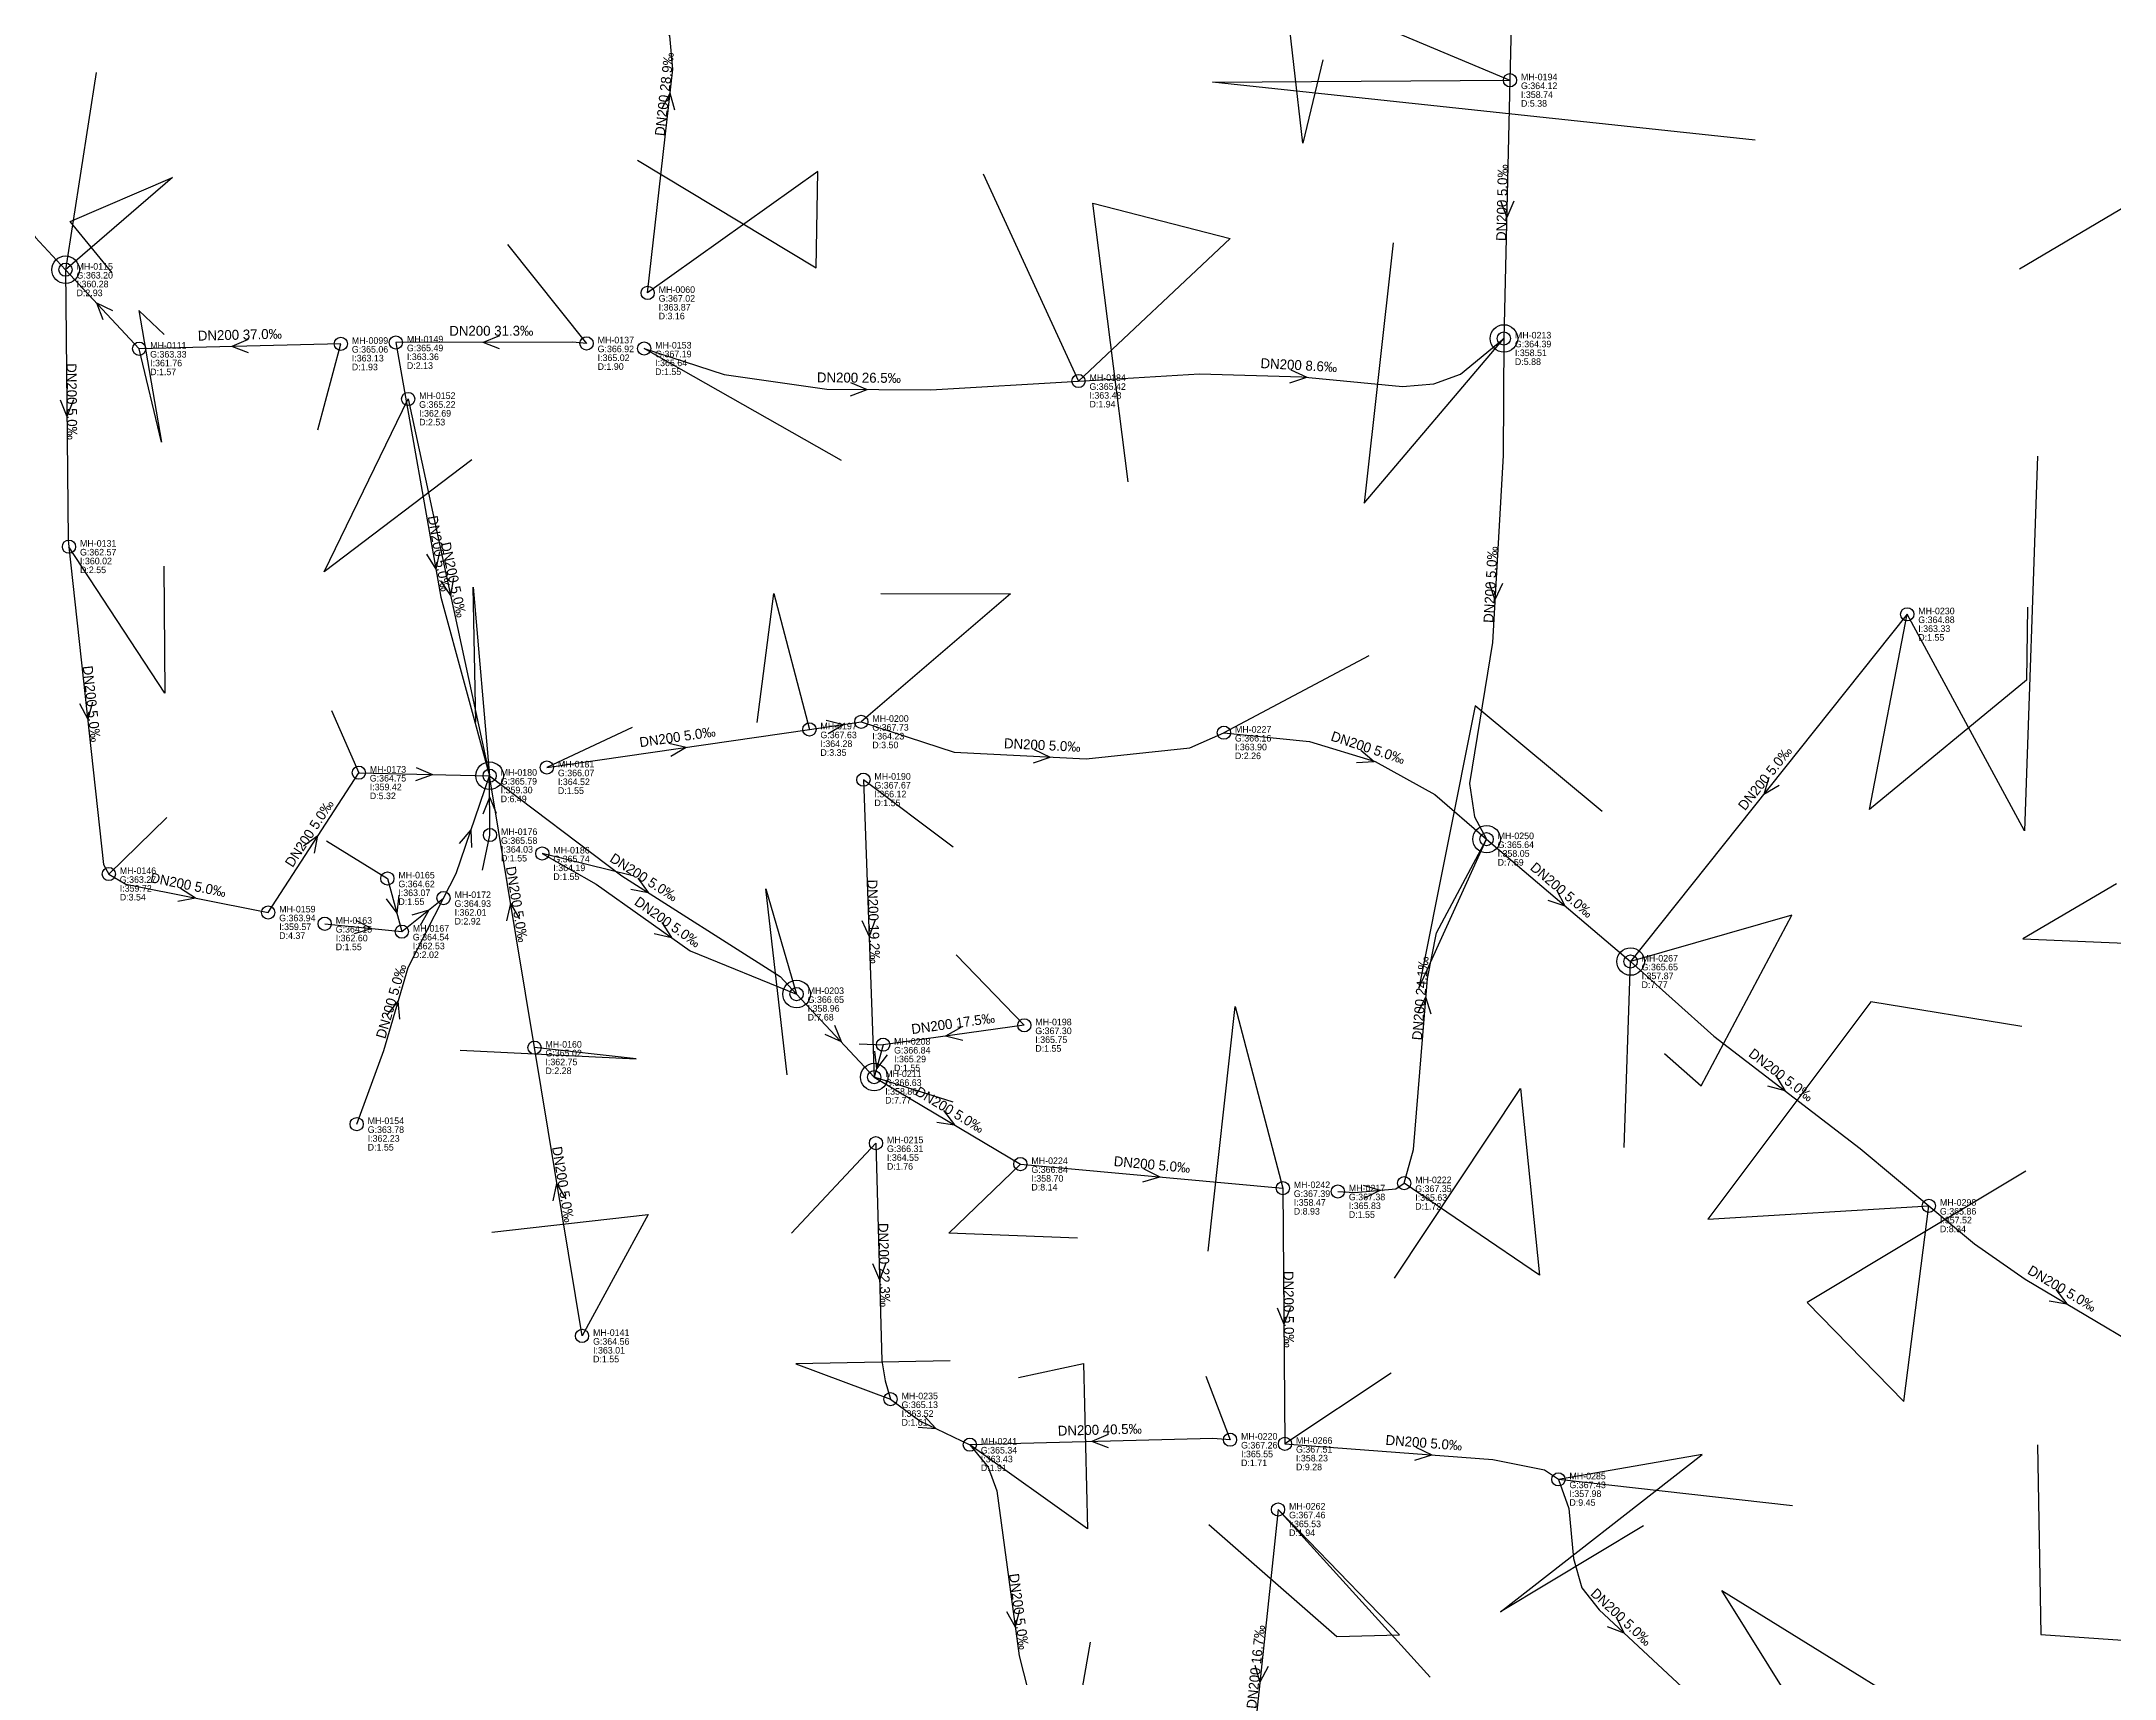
# Model space of a CAD drawing. Header units: metres. Extents: x 449900 to 451990, y 2566732 to 2570847.
# Drawn here: x 450375.9 to 450752.2, y 2569864.1 to 2570161.2 of the extents above; entities that cross this region are included whole.
import ezdxf
from ezdxf.enums import TextEntityAlignment as Align

# ---------------------------------------------------------------- set-up
doc = ezdxf.new("R2010")
doc.units = ezdxf.units.M
for name, color, linetype in [('SEW-DROP', 6, 'Continuous'), ('SEW-LABEL', 2, 'Continuous'), ('SEW-MH', 7, 'Continuous'), ('SEW-MH-LABEL', 8, 'Continuous'), ('SEW-PIPE-DN200', 3, 'Continuous'), ('SEW-RIDER', 8, 'Continuous')]:
    doc.layers.add(name, color=color, linetype=linetype)

msp = doc.modelspace()

# ---------------------------------------------------------------- linework, layer by layer
at = {"layer": 'SEW-DROP'}
for centre in [(450380.32, 2570119.74), (450641.35, 2570107.26), (450457.28, 2570027.91), (450457.28, 2570027.91), (450457.28, 2570027.91), (450457.28, 2570027.91), (450457.28, 2570027.91), (450638.21, 2570016.4), (450638.21, 2570016.4), (450664.34, 2569994.19), (450512.99, 2569988.29), (450527.07, 2569973.22), (450527.07, 2569973.22)]:
    msp.add_circle(centre, 2.5, dxfattribs=at)
at = {"layer": 'SEW-LABEL'}
for p, q in [((450488.52, 2570148.95), (450490.04, 2570151.8)), ((450490.9, 2570148.68), (450490.04, 2570151.8)), ((450640.73, 2570132.22), (450641.86, 2570129.19)), ((450643.13, 2570132.16), (450641.86, 2570129.19)), ((450387.14, 2570110.66), (450385.97, 2570113.67)), ((450388.9, 2570112.29), (450385.97, 2570113.67)), ((450413.44, 2570107.08), (450410.47, 2570105.81)), ((450413.5, 2570104.68), (450410.47, 2570105.81)), ((450459.08, 2570107.76), (450456.08, 2570106.55)), ((450459.08, 2570105.36), (450456.08, 2570106.55)), ((450522.78, 2570096.86), (450525.79, 2570098.03)), ((450522.8, 2570099.26), (450525.79, 2570098.03)), ((450602.53, 2570099.21), (450605.59, 2570100.25)), ((450602.66, 2570101.6), (450605.59, 2570100.25)), ((450379.35, 2570096.1), (450380.58, 2570093.11)), ((450381.75, 2570096.12), (450380.58, 2570093.11)), ((450445.8, 2570068.15), (450447.5, 2570065.4)), ((450448.16, 2570068.56), (450447.5, 2570065.4)), ((450448.39, 2570063.3), (450450.2, 2570060.63)), ((450450.74, 2570063.81), (450450.2, 2570060.63)), ((450638.7, 2570062.92), (450639.73, 2570059.86)), ((450641.1, 2570062.78), (450639.73, 2570059.86)), ((450382.83, 2570041.02), (450384.35, 2570038.17)), ((450385.22, 2570041.28), (450384.35, 2570038.17)), ((450518.36, 2570037.98), (450521.5, 2570037.22)), ((450518.71, 2570035.6), (450521.5, 2570037.22)), ((450489.83, 2570033.84), (450492.97, 2570033.08)), ((450490.17, 2570031.47), (450492.97, 2570033.08)), ((450555.97, 2570030.25), (450559.03, 2570031.31)), ((450556.09, 2570032.65), (450559.03, 2570031.31)), ((450614.61, 2570030.29), (450617.83, 2570030.49)), ((450615.36, 2570032.57), (450617.83, 2570030.49)), ((450443.88, 2570027.02), (450446.9, 2570028.15)), ((450443.93, 2570029.42), (450446.9, 2570028.15)), ((450689.44, 2570027.62), (450688.51, 2570024.52)), ((450456.12, 2570021.02), (450457.3, 2570024.03)), ((450458.52, 2570021.04), (450457.3, 2570024.03)), ((450691.32, 2570026.12), (450688.51, 2570024.52)), ((450423.49, 2570015.17), (450426.13, 2570017.04)), ((450425.5, 2570013.87), (450426.13, 2570017.04)), ((450451.81, 2570015.64), (450453.92, 2570018.09)), ((450454.08, 2570014.86), (450453.92, 2570018.09)), ((450484.17, 2570009.34), (450486.06, 2570006.72)), ((450400.71, 2570005.14), (450403.88, 2570005.73)), ((450401.18, 2570007.49), (450403.88, 2570005.73)), ((450438.48, 2570005.58), (450440.42, 2570003)), ((450440.8, 2570006.21), (450440.42, 2570003)), ((450460.41, 2570001.57), (450461.1, 2570004.72)), ((450462.77, 2570001.96), (450461.1, 2570004.72)), ((450482.88, 2570007.31), (450486.06, 2570006.72)), ((450649.35, 2570005.35), (450652.42, 2570004.32)), ((450650.91, 2570007.18), (450652.42, 2570004.32)), ((450432.73, 2569999.3), (450435.84, 2570000.18)), ((450432.97, 2570001.68), (450435.84, 2570000.18)), ((450443.21, 2570002.66), (450446.3, 2570003.6)), ((450444.71, 2570000.79), (450446.3, 2570003.6)), ((450488.54, 2570001.27), (450490.3, 2569998.56)), ((450524.84, 2570001.66), (450526.15, 2569998.71)), ((450527.24, 2570001.75), (450526.15, 2569998.71)), ((450487.15, 2569999.31), (450490.3, 2569998.56)), ((450438.7, 2569984.43), (450440.69, 2569986.98)), ((450441.01, 2569983.76), (450440.69, 2569986.98)), ((450625.76, 2569984.86), (450627.2, 2569987.75)), ((450628.15, 2569984.66), (450627.2, 2569987.75)), ((450519.89, 2569982.67), (450521.06, 2569979.66)), ((450542.82, 2569982.25), (450540.01, 2569980.66)), ((450518.13, 2569981.03), (450521.06, 2569979.66)), ((450527.12, 2569977.92), (450527.48, 2569974.71)), ((450543.15, 2569979.88), (450540.01, 2569980.66)), ((450529.43, 2569977.29), (450527.48, 2569974.71)), ((450689.2, 2569971.66), (450692.31, 2569970.78)), ((450690.66, 2569973.56), (450692.31, 2569970.78)), ((450539.66, 2569967.13), (450541.62, 2569964.56)), ((450538.43, 2569965.07), (450541.62, 2569964.56)), ((450575.81, 2569954.2), (450578.91, 2569955.12)), ((450576.03, 2569956.59), (450578.91, 2569955.12)), ((450468.79, 2569950.74), (450469.49, 2569953.89)), ((450471.16, 2569951.13), (450469.49, 2569953.89)), ((450615.79, 2569953.62), (450618.88, 2569952.69)), ((450616, 2569951.23), (450618.88, 2569952.69)), ((450526.76, 2569939.37), (450528.04, 2569936.4)), ((450529.16, 2569939.43), (450528.04, 2569936.4)), ((450740.3, 2569932.6), (450743.49, 2569932.1)), ((450741.52, 2569934.67), (450743.49, 2569932.1)), ((450600.21, 2569931.36), (450601.44, 2569928.37)), ((450602.61, 2569931.38), (450601.44, 2569928.37)), ((450536.09, 2569911.83), (450538.25, 2569909.43)), ((450535.03, 2569909.68), (450538.25, 2569909.43)), ((450569.51, 2569908.37), (450566.54, 2569907.09)), ((450569.57, 2569905.97), (450566.54, 2569907.09)), ((450625.18, 2569903.68), (450628.26, 2569904.65)), ((450625.36, 2569906.08), (450628.26, 2569904.65)), ((450551.07, 2569876.24), (450552.66, 2569873.43)), ((450553.45, 2569876.56), (450552.66, 2569873.43)), ((450660.11, 2569873.52), (450663.12, 2569872.35)), ((450661.75, 2569875.27), (450663.12, 2569872.35)), ((450596.17, 2569866.52), (450597.05, 2569863.41)), ((450598.56, 2569866.27), (450597.05, 2569863.41))]:
    msp.add_line(p, q, dxfattribs=at)
at = {"layer": 'SEW-MH'}
for centre in [(450642.45, 2570154.12), (450380.32, 2570119.74), (450485.96, 2570115.53), (450393.67, 2570105.4), (450430.27, 2570106.29), (450440.27, 2570106.54), (450474.88, 2570106.37), (450485.32, 2570105.44), (450641.35, 2570107.26), (450564.14, 2570099.54), (450442.49, 2570096.28), (450380.94, 2570069.48), (450714.55, 2570057.21), (450524.73, 2570037.69), (450515.31, 2570036.32), (450590.54, 2570035.72), (450467.67, 2570029.41), (450433.53, 2570028.46), (450457.28, 2570027.91), (450525.11, 2570027.19), (450457.34, 2570017.15), (450638.21, 2570016.4), (450466.84, 2570013.8), (450388.16, 2570010.07), (450438.72, 2570009.27), (450417.09, 2570003.1), (450448.92, 2570005.71), (450427.35, 2570001.05), (450441.34, 2569999.62), (450664.34, 2569994.19), (450512.99, 2569988.29), (450554.31, 2569982.62), (450465.41, 2569978.57), (450528.68, 2569979.1), (450527.07, 2569973.22), (450433.15, 2569964.69), (450527.39, 2569961.22), (450553.6, 2569957.44), (450623.26, 2569953.97), (450601.22, 2569953.07), (450611.21, 2569952.47), (450718.48, 2569949.87), (450474.05, 2569926.25), (450530.04, 2569914.76), (450544.42, 2569906.51), (450591.65, 2569907.42), (450601.62, 2569906.67), (450651.24, 2569900.22), (450600.36, 2569894.74)]:
    msp.add_circle(centre, 1.2, dxfattribs=at)
at = {"layer": 'SEW-PIPE-DN200'}
for points in [[(450643.85, 2570214.11), (450642.45, 2570154.12)], [(450485.96, 2570115.53), (450490.53, 2570156.12), (450490, 2570162.21), (450486.3, 2570168.29), (450473.81, 2570178.16)], [(450340.07, 2570176.62), (450343.65, 2570167.85), (450374.82, 2570125.64), (450380.32, 2570119.74)], [(450642.45, 2570154.12), (450641.35, 2570107.26)], [(450380.32, 2570119.74), (450380.81, 2570070.75), (450380.94, 2570069.48)], [(450393.67, 2570105.4), (450380.32, 2570119.74)], [(450430.27, 2570106.29), (450393.67, 2570105.4)], [(450474.88, 2570106.37), (450472.38, 2570106.57), (450440.27, 2570106.54)], [(450440.27, 2570106.54), (450448.4, 2570060.31), (450457.28, 2570027.91)], [(450564.14, 2570099.54), (450586.08, 2570100.83), (450604.66, 2570100.31), (450622.96, 2570098.54), (450628.65, 2570099.02), (450633.47, 2570100.78), (450641.35, 2570107.26)], [(450641.35, 2570107.26), (450641.22, 2570086), (450639.29, 2570052.06), (450635.11, 2570026.5), (450635.99, 2570020.44), (450638.21, 2570016.4)], [(450485.32, 2570105.44), (450499.86, 2570100.74), (450518.5, 2570098.09), (450537.34, 2570097.95), (450564.14, 2570099.54)], [(450442.49, 2570096.28), (450457.28, 2570027.91)], [(450380.94, 2570069.48), (450387.21, 2570011.81), (450388.16, 2570010.07)], [(450714.55, 2570057.21), (450664.34, 2569994.19)], [(450467.67, 2570029.41), (450515.31, 2570036.32)], [(450515.31, 2570036.32), (450524.73, 2570037.69)], [(450524.73, 2570037.69), (450541.56, 2570032.16), (450565.52, 2570030.99), (450584.33, 2570033), (450590.54, 2570035.72)], [(450590.54, 2570035.72), (450606.1, 2570034.13), (450617.96, 2570030.49), (450628.81, 2570024.49), (450638.21, 2570016.4)], [(450417.09, 2570003.1), (450433.53, 2570028.46)], [(450433.53, 2570028.46), (450457.28, 2570027.91)], [(450448.92, 2570005.71), (450451.2, 2570010.15), (450457.28, 2570027.91)], [(450457.34, 2570017.15), (450457.28, 2570027.91)], [(450465.41, 2569978.57), (450457.28, 2570027.91)], [(450457.28, 2570027.91), (450481.26, 2570009.77), (450510.02, 2569991.48), (450512.99, 2569988.29)], [(450525.11, 2570027.19), (450527.07, 2569973.22)], [(450623.26, 2569953.97), (450623.26, 2569953.97), (450624.93, 2569960.11), (450627.48, 2569991.13), (450629.14, 2569999.4), (450638.21, 2570016.4)], [(450638.21, 2570016.4), (450664.34, 2569994.19)], [(450466.84, 2570013.8), (450476.62, 2570008.22), (450493.7, 2569996.16), (450512.99, 2569988.29)], [(450388.16, 2570010.07), (450388.16, 2570010.07), (450391.26, 2570008.24), (450417.09, 2570003.1)], [(450438.72, 2570009.27), (450441.34, 2569999.62)], [(450433.15, 2569964.69), (450438.11, 2569978.05), (450442.47, 2569993.11), (450448.92, 2570005.71)], [(450441.34, 2569999.62), (450448.92, 2570005.71)], [(450427.35, 2570001.05), (450441.34, 2569999.62)], [(450664.34, 2569994.19), (450679.43, 2569980.66), (450706.03, 2569960.26), (450718.48, 2569949.87)], [(450512.99, 2569988.29), (450527.07, 2569973.22)], [(450554.31, 2569982.62), (450528.68, 2569979.1)], [(450474.05, 2569926.25), (450465.41, 2569978.57)], [(450528.68, 2569979.1), (450528.68, 2569979.1), (450527.07, 2569973.22)], [(450527.07, 2569973.22), (450553.6, 2569957.44)], [(450527.39, 2569961.22), (450528.43, 2569921.75), (450529.06, 2569918.09), (450530.04, 2569914.76)], [(450553.6, 2569957.44), (450601.22, 2569953.07)], [(450601.22, 2569953.07), (450601.62, 2569906.67)], [(450611.21, 2569952.47), (450614.32, 2569952.28), (450621.72, 2569952.94), (450623.26, 2569953.97)], [(450718.48, 2569949.87), (450726.74, 2569942.97), (450735.96, 2569936.57), (450767.35, 2569917.94)], [(450530.04, 2569914.76), (450530.04, 2569914.76), (450535.37, 2569910.82), (450544.42, 2569906.51)], [(450591.65, 2569907.42), (450588.51, 2569907.66), (450544.42, 2569906.51)], [(450544.42, 2569906.51), (450547.76, 2569902.44), (450549.34, 2569898.13), (450553.37, 2569868.17), (450556.53, 2569855.84), (450561.44, 2569843.01)], [(450601.62, 2569906.67), (450639.37, 2569903.81), (450648.7, 2569901.92), (450651.24, 2569900.23), (450651.24, 2569900.22)], [(450651.24, 2569900.22), (450653.14, 2569894.93), (450653.99, 2569885.83), (450655.47, 2569880.54), (450658.65, 2569876.52), (450677.27, 2569859.16), (450680.03, 2569854.08), (450680.16, 2569851.33), (450679.9, 2569850.76)], [(450600.36, 2569894.74), (450594.74, 2569841.55), (450596.44, 2569835.26)]]:
    msp.add_lwpolyline(points, dxfattribs=at)
at = {"layer": 'SEW-RIDER'}
for points in [[(450608.5, 2570157.83), (450604.86, 2570142.72), (450601.58, 2570171.32), (450642.45, 2570154.12)], [(450385.86, 2570155.52), (450380.32, 2570119.74)], [(450686.94, 2570143.26), (450588.44, 2570153.75), (450642.45, 2570154.12)], [(450734.91, 2570119.88), (450775.61, 2570143.96)], [(450484.1, 2570139.65), (450516.55, 2570120.09), (450516.82, 2570137.59), (450485.96, 2570115.53)], [(450388.77, 2570119.16), (450381.17, 2570128.47), (450399.74, 2570136.45), (450380.32, 2570119.74)], [(450546.82, 2570137.13), (450564.14, 2570099.54)], [(450573.19, 2570081.27), (450566.74, 2570131.81), (450591.65, 2570125.42), (450564.14, 2570099.54)], [(450460.51, 2570124.34), (450474.88, 2570106.37)], [(450621.27, 2570124.62), (450615.97, 2570077.38), (450641.35, 2570107.26)], [(450398.24, 2570107.97), (450393.63, 2570112.36), (450397.76, 2570088.45), (450393.67, 2570105.4)], [(450426.08, 2570090.66), (450430.27, 2570106.29)], [(450521.12, 2570085.11), (450485.32, 2570105.44)], [(450454.08, 2570085.22), (450427.27, 2570064.93), (450442.49, 2570096.28)], [(450738.2, 2570085.88), (450735.82, 2570017.93), (450714.55, 2570057.21)], [(450398.18, 2570065.96), (450398.31, 2570042.87), (450380.94, 2570069.48)], [(450454.77, 2570037.61), (450454.31, 2570062.11), (450457.28, 2570027.91)], [(450505.86, 2570037.6), (450508.83, 2570061.01), (450515.31, 2570036.32)], [(450528.3, 2570061.01), (450551.81, 2570060.91), (450524.73, 2570037.69)], [(450736.38, 2570058.51), (450736.2, 2570045.26), (450707.72, 2570021.78), (450714.55, 2570057.21)], [(450616.85, 2570049.64), (450590.54, 2570035.72)], [(450428.6, 2570039.77), (450433.53, 2570028.46)], [(450659.17, 2570021.41), (450636.13, 2570040.59), (450625.9, 2569989.38), (450638.21, 2570016.4)], [(450483.14, 2570036.65), (450467.67, 2570029.41)], [(450541.39, 2570014.96), (450525.11, 2570027.19)], [(450398.7, 2570020.36), (450388.16, 2570010.07)], [(450427.67, 2570016.1), (450438.72, 2570009.27)], [(450455.99, 2570010.78), (450457.34, 2570017.15)], [(450483.29, 2570009.73), (450466.84, 2570013.8)], [(450752.54, 2570008.31), (450735.55, 2569998.32), (450842.33, 2569993.75), (450771.92, 2569984.02)], [(450511.25, 2569973.61), (450507.42, 2570007.41), (450512.99, 2569988.29)], [(450670.49, 2569977.51), (450677.16, 2569971.61), (450693.6, 2570002.63), (450664.34, 2569994.19)], [(450541.96, 2569995.38), (450554.31, 2569982.62)], [(450663.19, 2569960.45), (450664.34, 2569994.19)], [(450587.65, 2569941.64), (450592.61, 2569986.04), (450601.22, 2569953.07)], [(450735.33, 2569982.38), (450707.92, 2569986.85), (450678.38, 2569947.44), (450718.48, 2569949.87)], [(450451.95, 2569978.12), (450483.87, 2569976.51), (450465.41, 2569978.57)], [(450524.37, 2569979.27), (450528.68, 2569979.1)], [(450541.38, 2569968.7), (450527.07, 2569973.22)], [(450621.49, 2569936.74), (450644.34, 2569971.16), (450647.83, 2569937.27), (450623.26, 2569953.97)], [(450512.07, 2569944.91), (450527.39, 2569961.22)], [(450563.95, 2569944.01), (450540.6, 2569944.87), (450553.6, 2569957.44)], [(450736.09, 2569956.13), (450696.38, 2569932.33), (450713.93, 2569914.34), (450718.48, 2569949.87)], [(450457.67, 2569945.07), (450486.05, 2569948.29), (450474.05, 2569926.25)], [(450540.85, 2569921.72), (450512.88, 2569921.17), (450530.04, 2569914.76)], [(450553.26, 2569918.71), (450565.04, 2569921.25), (450565.8, 2569891.27), (450544.42, 2569906.51)], [(450587.26, 2569918.96), (450591.65, 2569907.42)], [(450620.91, 2569919.49), (450601.62, 2569906.67)], [(450738.16, 2569906.48), (450738.8, 2569872.05), (450793.75, 2569868.25), (450764.36, 2569891.63)], [(450666.66, 2569891.81), (450640.71, 2569876.18), (450677.31, 2569904.71), (450651.24, 2569900.22)], [(450693.7, 2569895.42), (450651.24, 2569900.22)], [(450587.8, 2569892), (450611.03, 2569871.71), (450622.4, 2569871.99), (450600.36, 2569894.74)], [(450627.99, 2569864.33), (450600.36, 2569894.74)], [(450702.37, 2569845.62), (450680.93, 2569880.03), (450733.46, 2569847.52), (450679.9, 2569850.76)], [(450566.25, 2569870.66), (450561.44, 2569843.01)]]:
    msp.add_lwpolyline(points, dxfattribs=at)

# ---------------------------------------------------------------- texts
at = {"layer": 'SEW-LABEL'}
for s, rotation, p in [('DN200 28.9‰', 83.5824, (450489.88, 2570151.51)), ('DN200 5.0‰', 88.6595, (450641.9, 2570131.89)), ('DN200 31.3‰', 0.0562, (450457.58, 2570107.76)), ('DN200 37.0‰', 1.3936, (450411.97, 2570107.05)), ('DN200 5.0‰', -89.4259, (450380.57, 2570095.81)), ('DN200 8.6‰', -3.0123, (450604.09, 2570101.53)), ('DN200 26.5‰', -0.4157, (450524.29, 2570099.25)), ('DN200 5.0‰', -80.0279, (450447.24, 2570068.08)), ('DN200 5.0‰', -77.7944, (450449.88, 2570063.29)), ('DN200 5.0‰', 86.7406, (450639.82, 2570062.55)), ('DN200 5.0‰', -83.7996, (450384.18, 2570040.86)), ('DN200 5.0‰', 8.2527, (450491.49, 2570034.07)), ('DN200 5.0‰', -2.7845, (450557.53, 2570032.58)), ('DN200 5.0‰', -18.1851, (450616.41, 2570032.16)), ('DN200 5.0‰', 51.454, (450689.44, 2570026.9)), ('DN200 5.0‰', 57.0534, (450425.31, 2570016.98)), ('DN200 5.0‰', -32.4546, (450484.79, 2570008.72)), ('DN200 5.0‰', -40.367, (450651.27, 2570006.49)), ('DN200 5.0‰', -11.2584, (450402.41, 2570007.22)), ('DN200 5.0‰', 279.3664, (450461.35, 2570004.44)), ('DN200 19.2‰', -87.9225, (450526.09, 2570001.41)), ('DN200 5.0‰', -35.2333, (450489.07, 2570000.63)), ('DN200 5.0‰', 73.8379, (450440.27, 2569986.74)), ('DN200 24.1‰', 85.2887, (450627.08, 2569987.45)), ('DN200 17.5‰', 7.8295, (450541.5, 2569982.06)), ('DN200 5.0‰', -37.492, (450691.12, 2569972.9)), ('DN200 5.0‰', -30.7466, (450540.34, 2569966.53)), ('DN200 5.0‰', 279.3664, (450469.73, 2569953.61)), ('DN200 5.0‰', -5.2376, (450577.41, 2569956.46)), ('DN200 22.3‰', -88.494, (450528, 2569939.1)), ('DN200 5.0‰', -89.51, (450601.42, 2569931.07)), ('DN200 5.0‰', -30.697, (450742.2, 2569934.07)), ('DN200 40.5‰', 1.4983, (450568.04, 2569908.33)), ('DN200 5.0‰', -4.327, (450626.76, 2569905.97)), ('DN200 5.0‰', -82.3483, (450552.46, 2569876.12)), ('DN200 5.0‰', -42.9786, (450662.03, 2569874.57)), ('DN200 16.7‰', 83.9694, (450597.21, 2569866.1))]:
    msp.add_text(s, height=1.8, rotation=rotation, dxfattribs=at).set_placement(p, align=Align.CENTER)
at = {"layer": 'SEW-MH-LABEL'}
for s, p in [('MH-0194', (450644.45, 2570154.12)), ('G:364.12', (450644.45, 2570152.52)), ('I:358.74', (450644.45, 2570150.92)), ('D:5.38', (450644.45, 2570149.32)), ('MH-0115', (450382.32, 2570119.74)), ('G:363.20', (450382.32, 2570118.14)), ('I:360.28', (450382.32, 2570116.54)), ('D:2.93', (450382.32, 2570114.94)), ('G:367.02', (450487.96, 2570113.93)), ('MH-0060', (450487.96, 2570115.53)), ('I:363.87', (450487.96, 2570112.33)), ('D:3.16', (450487.96, 2570110.73)), ('MH-0111', (450395.67, 2570105.4)), ('G:365.06', (450432.27, 2570104.69)), ('MH-0099', (450432.27, 2570106.29)), ('G:365.49', (450442.27, 2570104.94)), ('MH-0149', (450442.27, 2570106.54)), ('G:366.92', (450476.88, 2570104.77)), ('MH-0137', (450476.88, 2570106.37)), ('MH-0153', (450487.32, 2570105.44)), ('G:364.39', (450643.35, 2570105.66)), ('MH-0213', (450643.35, 2570107.26)), ('G:363.33', (450395.67, 2570103.8)), ('D:1.57', (450395.67, 2570100.6)), ('I:361.76', (450395.67, 2570102.2)), ('D:1.93', (450432.27, 2570101.49)), ('I:363.13', (450432.27, 2570103.09)), ('D:2.13', (450442.27, 2570101.74)), ('I:363.36', (450442.27, 2570103.34)), ('D:1.90', (450476.88, 2570101.57)), ('I:365.02', (450476.88, 2570103.17)), ('G:367.19', (450487.32, 2570103.84)), ('D:1.55', (450487.32, 2570100.64)), ('I:365.64', (450487.32, 2570102.24)), ('D:5.88', (450643.35, 2570102.46)), ('I:358.51', (450643.35, 2570104.06)), ('G:365.42', (450566.14, 2570097.94)), ('MH-0184', (450566.14, 2570099.54)), ('G:365.22', (450444.49, 2570094.68)), ('MH-0152', (450444.49, 2570096.28)), ('I:362.69', (450444.49, 2570093.08)), ('D:1.94', (450566.14, 2570094.74)), ('I:363.48', (450566.14, 2570096.34)), ('D:2.53', (450444.49, 2570091.48)), ('G:362.57', (450382.94, 2570067.88)), ('MH-0131', (450382.94, 2570069.48)), ('D:2.55', (450382.94, 2570064.68)), ('I:360.02', (450382.94, 2570066.28)), ('G:364.88', (450716.55, 2570055.61)), ('MH-0230', (450716.55, 2570057.21)), ('D:1.55', (450716.55, 2570052.41)), ('I:363.33', (450716.55, 2570054.01)), ('MH-0200', (450526.73, 2570037.69)), ('G:367.63', (450517.31, 2570034.72)), ('MH-0197', (450517.31, 2570036.32)), ('I:364.28', (450517.31, 2570033.12)), ('G:367.73', (450526.73, 2570036.09)), ('D:3.50', (450526.73, 2570032.89)), ('I:364.23', (450526.73, 2570034.49)), ('G:366.16', (450592.54, 2570034.12)), ('MH-0227', (450592.54, 2570035.72)), ('MH-0181', (450469.67, 2570029.41)), ('D:3.35', (450517.31, 2570031.52)), ('D:2.26', (450592.54, 2570030.92)), ('I:363.90', (450592.54, 2570032.52)), ('G:364.75', (450435.53, 2570026.86)), ('MH-0173', (450435.53, 2570028.46)), ('I:359.42', (450435.53, 2570025.26)), ('G:365.79', (450459.28, 2570026.31)), ('MH-0180', (450459.28, 2570027.91)), ('G:366.07', (450469.67, 2570027.81)), ('I:364.52', (450469.67, 2570026.21)), ('G:367.67', (450527.11, 2570025.59)), ('MH-0190', (450527.11, 2570027.19)), ('D:5.32', (450435.53, 2570023.66)), ('D:6.49', (450459.28, 2570023.11)), ('I:359.30', (450459.28, 2570024.71)), ('D:1.55', (450469.67, 2570024.61)), ('D:1.55', (450527.11, 2570022.39)), ('I:366.12', (450527.11, 2570023.99)), ('G:365.58', (450459.34, 2570015.55)), ('MH-0176', (450459.34, 2570017.15)), ('G:365.64', (450640.21, 2570014.8)), ('MH-0250', (450640.21, 2570016.4)), ('D:1.55', (450459.34, 2570012.35)), ('I:364.03', (450459.34, 2570013.95)), ('G:365.74', (450468.84, 2570012.2)), ('MH-0186', (450468.84, 2570013.8)), ('I:364.19', (450468.84, 2570010.6)), ('D:7.59', (450640.21, 2570011.6)), ('I:358.05', (450640.21, 2570013.2)), ('G:363.27', (450390.16, 2570008.47)), ('MH-0146', (450390.16, 2570010.07)), ('I:359.72', (450390.16, 2570006.87)), ('G:364.62', (450440.72, 2570007.67)), ('MH-0165', (450440.72, 2570009.27)), ('D:1.55', (450468.84, 2570009)), ('D:3.54', (450390.16, 2570005.27)), ('MH-0159', (450419.09, 2570003.1)), ('D:1.55', (450440.72, 2570004.47)), ('I:363.07', (450440.72, 2570006.07)), ('G:364.93', (450450.92, 2570004.11)), ('MH-0172', (450450.92, 2570005.71)), ('G:363.94', (450419.09, 2570001.5)), ('I:359.57', (450419.09, 2569999.9)), ('G:364.15', (450429.35, 2569999.45)), ('MH-0163', (450429.35, 2570001.05)), ('MH-0167', (450443.34, 2569999.62)), ('D:2.92', (450450.92, 2570000.91)), ('I:362.01', (450450.92, 2570002.51)), ('D:4.37', (450419.09, 2569998.3)), ('D:1.55', (450429.35, 2569996.25)), ('I:362.60', (450429.35, 2569997.85)), ('G:364.54', (450443.34, 2569998.02)), ('I:362.53', (450443.34, 2569996.42)), ('D:2.02', (450443.34, 2569994.82)), ('G:365.65', (450666.34, 2569992.59)), ('MH-0267', (450666.34, 2569994.19)), ('MH-0203', (450514.99, 2569988.29)), ('D:7.77', (450666.34, 2569989.39)), ('I:357.87', (450666.34, 2569990.99)), ('G:366.65', (450514.99, 2569986.69)), ('I:358.96', (450514.99, 2569985.09)), ('D:7.68', (450514.99, 2569983.49)), ('G:367.30', (450556.31, 2569981.02)), ('MH-0198', (450556.31, 2569982.62)), ('G:365.02', (450467.41, 2569976.97)), ('MH-0160', (450467.41, 2569978.57)), ('G:366.84', (450530.68, 2569977.5)), ('MH-0208', (450530.68, 2569979.1)), ('D:1.55', (450556.31, 2569977.82)), ('I:365.75', (450556.31, 2569979.42)), ('D:2.28', (450467.41, 2569973.77)), ('I:362.75', (450467.41, 2569975.37)), ('MH-0211', (450529.07, 2569973.22)), ('D:1.55', (450530.68, 2569974.3)), ('I:365.29', (450530.68, 2569975.9)), ('G:366.63', (450529.07, 2569971.62)), ('I:358.86', (450529.07, 2569970.02)), ('D:7.77', (450529.07, 2569968.42)), ('G:363.78', (450435.15, 2569963.09)), ('MH-0154', (450435.15, 2569964.69)), ('I:362.23', (450435.15, 2569961.49)), ('D:1.55', (450435.15, 2569959.89)), ('G:366.31', (450529.39, 2569959.62)), ('MH-0215', (450529.39, 2569961.22)), ('I:364.55', (450529.39, 2569958.02)), ('D:1.76', (450529.39, 2569956.42)), ('G:366.84', (450555.6, 2569955.84)), ('MH-0224', (450555.6, 2569957.44)), ('I:358.70', (450555.6, 2569954.24)), ('MH-0222', (450625.26, 2569953.97)), ('D:8.14', (450555.6, 2569952.64)), ('G:367.39', (450603.22, 2569951.47)), ('MH-0242', (450603.22, 2569953.07)), ('G:367.38', (450613.21, 2569950.87)), ('MH-0217', (450613.21, 2569952.47)), ('G:367.35', (450625.26, 2569952.37)), ('I:365.63', (450625.26, 2569950.77)), ('D:8.93', (450603.22, 2569948.27)), ('I:358.47', (450603.22, 2569949.87)), ('D:1.55', (450613.21, 2569947.67)), ('I:365.83', (450613.21, 2569949.27)), ('D:1.72', (450625.26, 2569949.17)), ('G:365.86', (450720.48, 2569948.27)), ('MH-0298', (450720.48, 2569949.87)), ('I:357.52', (450720.48, 2569946.67)), ('D:8.34', (450720.48, 2569945.07)), ('G:364.56', (450476.05, 2569924.65)), ('MH-0141', (450476.05, 2569926.25)), ('D:1.55', (450476.05, 2569921.45)), ('I:363.01', (450476.05, 2569923.05)), ('G:365.13', (450532.04, 2569913.16)), ('MH-0235', (450532.04, 2569914.76)), ('D:1.61', (450532.04, 2569909.96)), ('I:363.52', (450532.04, 2569911.56)), ('G:365.34', (450546.42, 2569904.91)), ('MH-0241', (450546.42, 2569906.51)), ('G:367.26', (450593.65, 2569905.82)), ('MH-0220', (450593.65, 2569907.42)), ('G:367.51', (450603.62, 2569905.07)), ('MH-0266', (450603.62, 2569906.67)), ('D:1.91', (450546.42, 2569901.71)), ('I:363.43', (450546.42, 2569903.31)), ('D:1.71', (450593.65, 2569902.62)), ('I:365.55', (450593.65, 2569904.22)), ('D:9.28', (450603.62, 2569901.87)), ('I:358.23', (450603.62, 2569903.47)), ('G:367.43', (450653.24, 2569898.62)), ('MH-0285', (450653.24, 2569900.22)), ('MH-0262', (450602.36, 2569894.74)), ('D:9.45', (450653.24, 2569895.42)), ('I:357.98', (450653.24, 2569897.02)), ('G:367.46', (450602.36, 2569893.14)), ('D:1.94', (450602.36, 2569889.94)), ('I:365.53', (450602.36, 2569891.54))]:
    msp.add_text(s, height=1.2, dxfattribs=at).set_placement(p)

doc.saveas('drawing.dxf')
